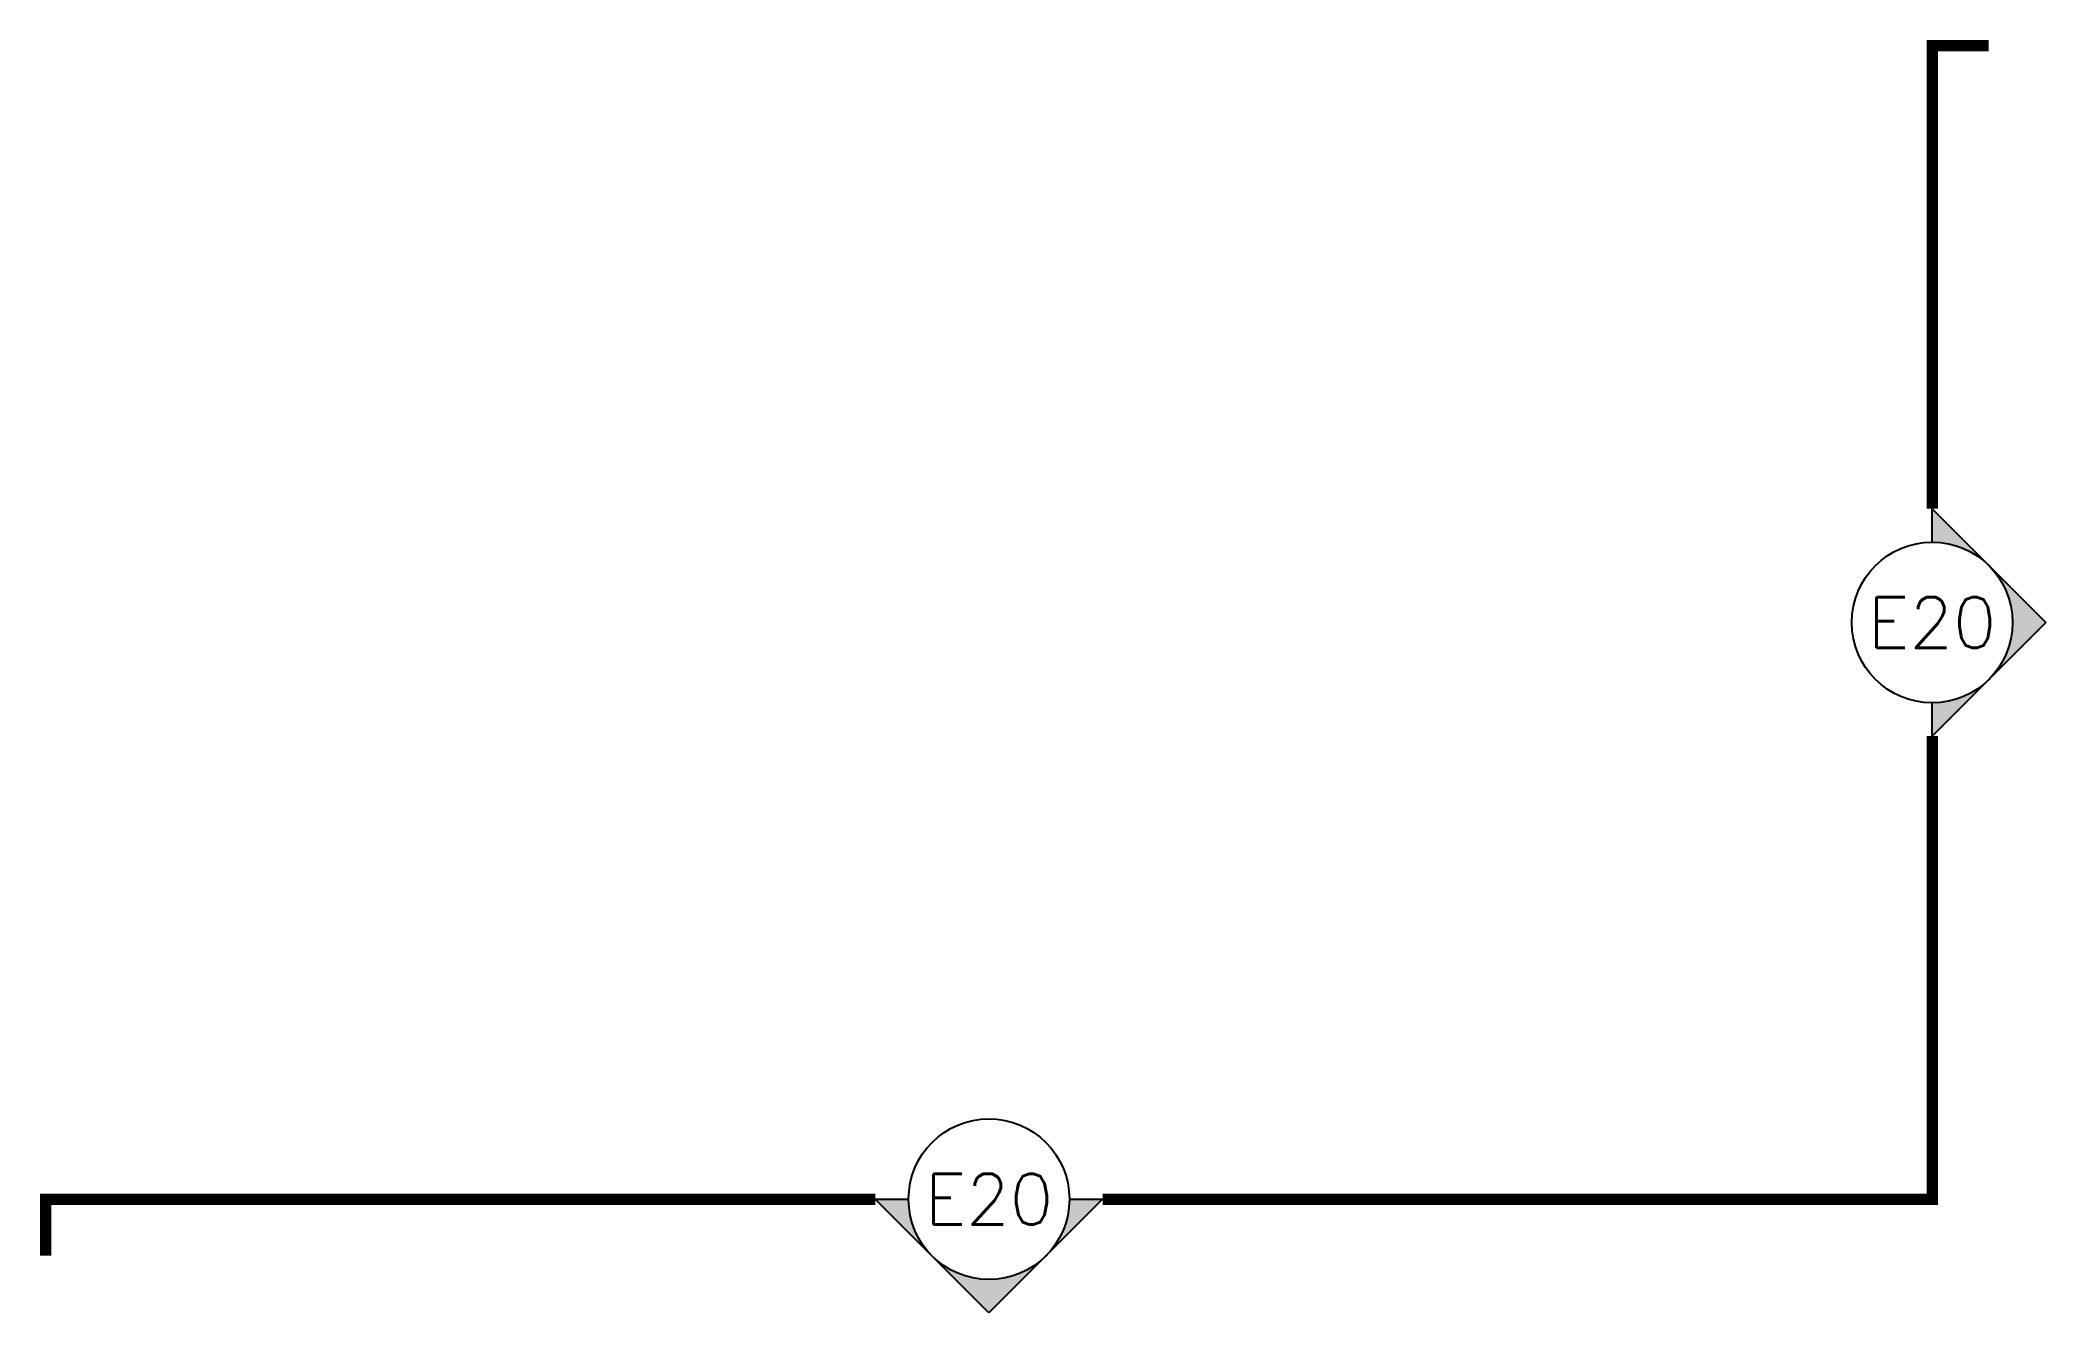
# Model space of a CAD drawing. Header units: millimetres. Extents: x -72 to -1, y 1 to 46.
import ezdxf
from ezdxf.enums import TextEntityAlignment as Align

# ---------------------------------------------------------------- set-up
doc = ezdxf.new("R2010")
doc.units = ezdxf.units.MM
doc.layers.add('012立面索引', color=125, linetype='Continuous')
doc.styles.get("Standard").update_dxf_attribs({"font": 'txt', "bigfont": 'gbcbig.shx'})

# ---------------------------------------------------------------- blocks, each defined once
blk = doc.blocks.new('正版海龙咖啡树售后07250014')
h = blk.add_hatch(color=0)
edge = h.paths.add_edge_path()
edge.add_line((4.025, -2.846), (0, -6.87))
edge.add_line((0, -6.87), (-4.025, -2.846))
edge.add_line((-4.025, -2.846), (-2.846, -2.846))
edge.add_arc((0, -2.846), 2.846, -540, -360)
edge.add_line((2.846, -2.846), (4.025, -2.846))
at = {"color": 0}
for p, q in [((0, -6.87), (-4.025, -2.846)), ((-4.025, -2.846), (-2.846, -2.846)), ((4.025, -2.846), (0, -6.87)), ((2.846, -2.846), (4.025, -2.846))]:
    blk.add_line(p, q, dxfattribs=at)
blk.add_circle((0, -2.846), 2.846, dxfattribs=at)
at = {"color": 0, "flags": 8}
blk.add_attdef('E20', text='', height=1.8, dxfattribs=at).set_placement((0, -2.846), align=Align.MIDDLE_CENTER)
blk = doc.blocks.new('正版海龙咖啡树售后07259681')
h = blk.add_hatch(color=0)
edge = h.paths.add_edge_path()
edge.add_line((2.846, 4.025), (6.87, 0))
edge.add_line((6.87, 0), (2.846, -4.025))
edge.add_line((2.846, -4.025), (2.846, -2.846))
edge.add_arc((2.846, 0), 2.846, -450, -270)
edge.add_line((2.846, 2.846), (2.846, 4.025))
at = {"color": 0}
for p, q in [((2.846, 4.025), (6.87, 0)), ((2.846, 2.846), (2.846, 4.025)), ((6.87, 0), (2.846, -4.025)), ((2.846, -4.025), (2.846, -2.846))]:
    blk.add_line(p, q, dxfattribs=at)
blk.add_circle((2.846, 0), 2.846, dxfattribs=at)
at = {"color": 0, "flags": 8}
blk.add_attdef('E20', text='', height=1.8, dxfattribs=at).set_placement((2.846, 0), align=Align.MIDDLE_CENTER)

msp = doc.modelspace()

# ---------------------------------------------------------------- linework, layer by layer
at = {"const_width": 0.4}
for points in [[(-5, 29.441), (-5, 45.833), (-3, 45.833)], [(-34.371, 5), (-5, 5), (-5, 21.392)], [(-42.42, 5), (-71.791, 5), (-71.791, 3)]]:
    msp.add_lwpolyline(points, dxfattribs=at)

# ---------------------------------------------------------------- block references
ref = msp.add_blockref('正版海龙咖啡树售后07259681', (-7.846, 25.416))
ref.add_attrib('E20', 'E20', dxfattribs={"layer": '012立面索引', "height": 1.8}).set_placement((-5, 25.416), align=Align.MIDDLE_CENTER)
ref = msp.add_blockref('正版海龙咖啡树售后07250014', (-38.396, 7.846))
ref.add_attrib('E20', 'E20', dxfattribs={"layer": '012立面索引', "height": 1.8}).set_placement((-38.396, 5), align=Align.MIDDLE_CENTER)

doc.saveas('drawing.dxf')
